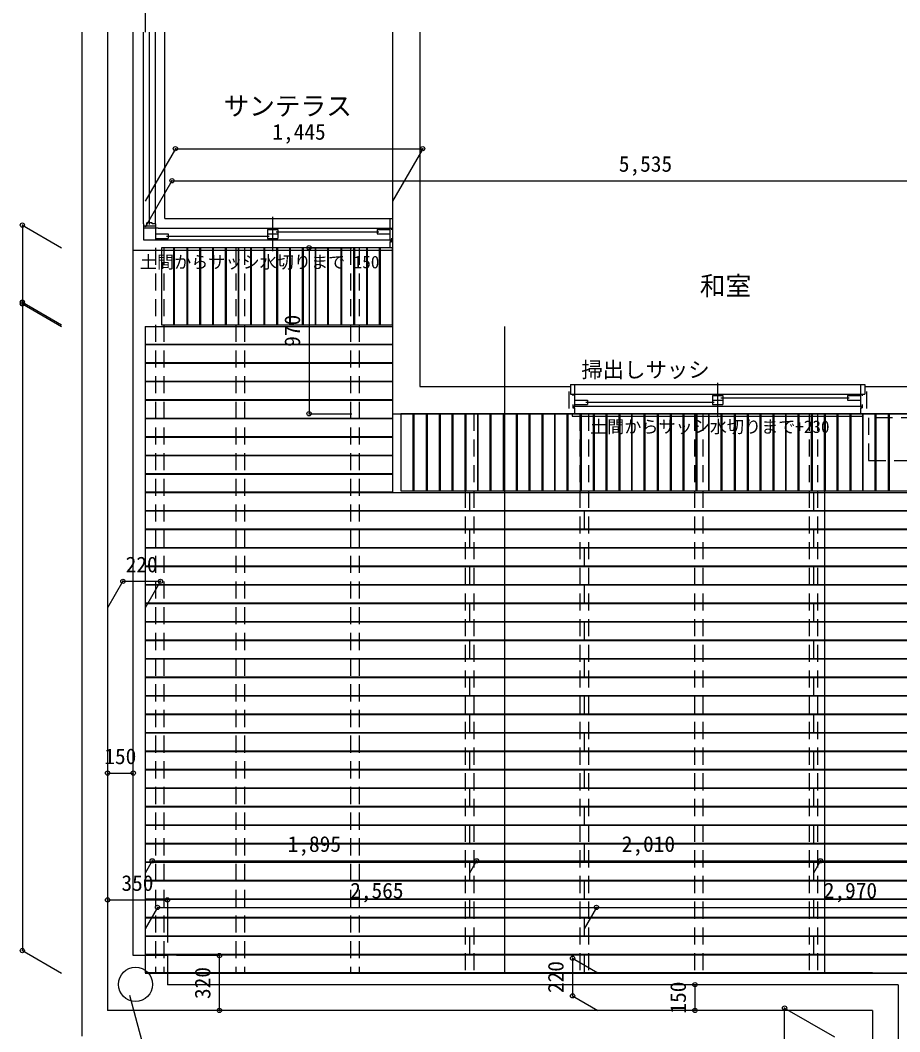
# Model space of a CAD drawing. Units: millimetres at full size, sheet at 1:50. Extents: x -16700 to 14342, y -4580 to 9627.
# Drawn here: x -7915 to -2775, y -1088 to 4821 of the extents above; entities that cross this region are included whole.
import ezdxf
from ezdxf.enums import TextEntityAlignment as Align

# ---------------------------------------------------------------- set-up
doc = ezdxf.new("R2010")
doc.units = ezdxf.units.MM
doc.header["$LTSCALE"] = 50
doc.header["$PDMODE"] = 32
doc.header["$PDSIZE"] = 25
doc.linetypes.add('DASHED2', pattern=[3, 2, -1])
for name, color, linetype in [('0-0_芯', 4, 'DASHED2'), ('0-2_柱', 2, 'Continuous'), ('0-3_躯体２次', 7, 'Continuous'), ('0-4_建具', 3, 'Continuous'), ('0-7_作業', 4, 'DASHED2'), ('0-C_寸法', 7, 'Continuous'), ('0-D_ﾊｯﾁﾝｸﾞ', 3, 'Continuous'), ('0-E_一般', 2, 'Continuous'), ('9-B_文字', 7, 'Continuous')]:
    doc.layers.add(name, color=color, linetype=linetype)
doc.styles.add('ＭＳ ゴシック', font='')
doc.styles.get('ＭＳ ゴシック').set_extended_font_data('MS Gothic')

msp = doc.modelspace()

# ---------------------------------------------------------------- linework, layer by layer
at = {"layer": '0-0_芯'}
msp.add_lwpolyline([(-2956.84, 2248.49), (-2216.84, 2248.49), (-2216.84, 2498.49), (-2956.84, 2498.49)], close=True, dxfattribs=at)
at = {"layer": '0-2_柱'}
for p, q in [((-7554.69, 4750.13), (-7554.69, -1112.92)), ((-7404.69, 4750.13), (-7404.69, -962.92)), ((-2934.69, -962.92), (-7404.69, -962.92)), ((-2934.69, -962.92), (-2934.69, -3562.92))]:
    msp.add_line(p, q, dxfattribs=at)
at = {"layer": '0-3_躯体２次'}
for p, q in [((-5739.69, 4750.13), (-5739.69, 2522.08)), ((-5579.69, 4750.13), (-5579.69, 2682.08)), ((-5579.69, 2682.08), (-4699.69, 2682.08)), ((-2979.69, 2682.08), (-1029.69, 2682.08)), ((-5739.69, 2522.08), (-1189.69, 2522.08))]:
    msp.add_line(p, q, dxfattribs=at)
at = {"layer": '0-4_建具', "color": 4}
for p, q in [((-7254.69, -642.92), (-7254.69, 4750.13)), ((-7194.69, 3632.08), (-7194.69, 4750.13)), ((-7124.69, 3632.08), (-7124.69, 4750.13)), ((-7069.69, 3662.08), (-7069.69, 4750.13)), ((-6439.69, 3672.08), (-6439.69, 3472.08)), ((-7109.69, 3607.08), (-5769.69, 3607.08)), ((-7069.69, 3662.08), (-5754.69, 3662.08)), ((-7109.69, 3537.08), (-5769.69, 3537.08)), ((-5739.69, 3492.08), (-5739.69, 3477.08)), ((-7254.69, 3477.08), (-5739.69, 3477.08)), ((-4674.69, 2692.08), (-3004.69, 2692.08)), ((-3839.69, 2702.08), (-3839.69, 2502.08)), ((-4659.69, 2637.08), (-3019.69, 2637.08)), ((-4676.69, 2567.08), (-4676.69, 2557.08)), ((-4659.69, 2567.08), (-3019.69, 2567.08)), ((-3002.69, 2567.08), (-3002.69, 2557.08)), ((-4689.69, 2522.08), (-4689.69, 2507.08)), ((-4689.69, 2507.08), (-2989.69, 2507.08)), ((-2989.69, 2522.08), (-2989.69, 2507.08)), ((-7054.69, -642.92), (-7254.69, -642.92)), ((-7054.69, -642.92), (-7054.69, -812.92)), ((-2784.69, -812.92), (-7054.69, -812.92)), ((-2784.69, -812.92), (-2784.69, -3212.92))]:
    msp.add_line(p, q, dxfattribs=at)
at = {"layer": '0-4_建具'}
for p, q in [((-7159.69, 3627.08), (-7159.69, 4750.13)), ((-7194.69, 3632.08), (-7194.69, 3537.08)), ((-7124.69, 3617.08), (-7194.69, 3617.08)), ((-7109.69, 3607.08), (-7194.69, 3607.08)), ((-7174.69, 3617.08), (-7174.69, 3637.08)), ((-7144.69, 3637.08), (-7174.69, 3637.08)), ((-7144.69, 3632.08), (-7144.69, 3637.08)), ((-7124.69, 3632.08), (-7144.69, 3632.08)), ((-7124.69, 3632.08), (-7124.69, 3537.08)), ((-5769.69, 3607.08), (-5739.69, 3607.08)), ((-5754.69, 3662.08), (-5754.69, 3537.08)), ((-5754.69, 3662.08), (-5739.69, 3662.08)), ((-5744.69, 3607.08), (-5744.69, 3597.08)), ((-7124.69, 3572.08), (-7049.69, 3572.08)), ((-7124.69, 3545.58), (-7049.69, 3545.58)), ((-7059.69, 3558.78), (-6459.69, 3558.78)), ((-7049.69, 3572.08), (-7049.69, 3545.58)), ((-6469.69, 3598.58), (-6409.69, 3598.58)), ((-6469.69, 3572.08), (-6409.69, 3572.08)), ((-6419.69, 3585.28), (-5819.69, 3585.28)), ((-6409.69, 3598.58), (-6409.69, 3545.58)), ((-5829.69, 3598.58), (-5829.69, 3572.08)), ((-5829.69, 3598.58), (-5754.69, 3598.58)), ((-5829.69, 3572.08), (-5754.69, 3572.08)), ((-5744.69, 3547.08), (-5744.69, 3537.08)), ((-7194.69, 3537.08), (-7109.69, 3537.08)), ((-5769.69, 3537.08), (-5744.69, 3537.08)), ((-4699.69, 2692.08), (-4674.69, 2692.08)), ((-4699.69, 2692.08), (-4699.69, 2637.08)), ((-4674.69, 2692.08), (-4674.69, 2567.08)), ((-3004.69, 2692.08), (-3004.69, 2567.08)), ((-4699.69, 2637.08), (-4659.69, 2637.08)), ((-4684.69, 2637.08), (-4684.69, 2627.08)), ((-4674.69, 2602.08), (-4599.69, 2602.08)), ((-4599.69, 2602.08), (-4599.69, 2575.58)), ((-3869.69, 2628.58), (-3809.69, 2628.58)), ((-3869.69, 2602.08), (-3809.69, 2602.08)), ((-3819.69, 2615.28), (-3069.69, 2615.28)), ((-3809.69, 2628.58), (-3809.69, 2575.58)), ((-3079.69, 2628.58), (-3079.69, 2602.08)), ((-3079.69, 2628.58), (-3004.69, 2628.58)), ((-3079.69, 2602.08), (-3004.69, 2602.08)), ((-3019.69, 2637.08), (-2979.69, 2637.08)), ((-2994.69, 2637.08), (-2994.69, 2627.08)), ((-4684.69, 2577.08), (-4684.69, 2567.08)), ((-4674.69, 2575.58), (-4599.69, 2575.58)), ((-4609.69, 2588.78), (-3859.69, 2588.78)), ((-3019.69, 2567.08), (-2994.69, 2567.08)), ((-2994.69, 2577.08), (-2994.69, 2567.08))]:
    msp.add_line(p, q, dxfattribs=at)
at = {"layer": '0-4_建具', "color": 6}
for p, q in [((-5754.69, 3527.08), (-5754.69, 3492.08)), ((-5754.69, 3527.08), (-5744.69, 3527.08)), ((-5752.69, 3537.08), (-5752.69, 3527.08)), ((-5744.69, 3537.08), (-5744.69, 3527.08))]:
    msp.add_line(p, q, dxfattribs=at)
at = {"layer": '0-4_建具', "color": 7}
for p, q in [((-4709.69, 2652.08), (-4709.69, 2552.08)), ((-2969.69, 2652.08), (-2969.69, 2552.08)), ((-4684.69, 2567.08), (-4659.69, 2567.08)), ((-4684.69, 2567.08), (-4684.69, 2557.08)), ((-4684.69, 2557.08), (-4674.69, 2557.08)), ((-4674.69, 2557.08), (-4674.69, 2522.08)), ((-3004.69, 2557.08), (-3004.69, 2522.08)), ((-3004.69, 2557.08), (-2994.69, 2557.08)), ((-2994.69, 2567.08), (-2994.69, 2557.08))]:
    msp.add_line(p, q, dxfattribs=at)
at = {"layer": '0-4_建具'}
for points in [[(-6469.69, 3598.58), (-6469.69, 3545.58), (-6409.69, 3545.58)], [(-3004.69, 2692.08), (-2979.69, 2692.08), (-2979.69, 2637.08)], [(-3869.69, 2628.58), (-3869.69, 2575.58), (-3809.69, 2575.58)]]:
    msp.add_lwpolyline(points, dxfattribs=at)
at = {"layer": '0-4_建具', "color": 4}
msp.add_circle((-7241.06, -811.34), 100, dxfattribs=at)
at = {"layer": '0-7_作業'}
for p, q in [((-7124.69, 3492.08), (-7124.69, -745.92)), ((-7074.69, 3492.08), (-7074.69, -745.92)), ((-6654.69, 3492.08), (-6654.69, -745.92)), ((-6604.69, 3492.08), (-6604.69, -745.92)), ((-5984.69, 3492.08), (-5984.69, -745.92)), ((-5934.69, 3492.08), (-5934.69, -745.92)), ((-5314.69, 2522.08), (-5314.69, -745.92)), ((-5264.69, 2522.08), (-5264.69, -745.92)), ((-4644.69, 2522.08), (-4644.69, -745.92)), ((-4594.69, 2522.08), (-4594.69, -745.92)), ((-3974.69, 2522.08), (-3974.69, -745.92)), ((-3924.69, 2522.08), (-3924.69, -745.92)), ((-3304.69, 2522.08), (-3304.69, -745.92)), ((-3254.69, 2522.08), (-3254.69, -745.92))]:
    msp.add_line(p, q, dxfattribs=at)
at = {"layer": '0-C_寸法', "color": 4}
for p, q in [((-7184.69, 5002.94), (-7184.69, 4750.13)), ((-7007.84, 4070.36), (-7184.69, 3764.05)), ((-7007.84, 4070.36), (-5562.84, 4070.36)), ((-5562.84, 4070.36), (-5739.69, 3764.05)), ((-7027.97, 3883.27), (-7184.69, 3611.82)), ((-7027.97, 3883.27), (-1492.97, 3883.27)), ((-7902.43, 3624.01), (-7673.93, 3492.08)), ((-7902.43, 3624.01), (-7902.43, 3174.01)), ((-6226.82, 3492.08), (-5976.82, 3492.08)), ((-6226.82, 3492.08), (-6226.82, 2522.08)), ((-7902.43, 3174.01), (-7673.93, 3042.08)), ((-7902.43, 3174.01), (-7902.43, 3164.01)), ((-7902.43, 3164.01), (-7673.93, 3032.08)), ((-7902.43, 3164.01), (-7902.43, -613.99)), ((-5084.69, 3032.08), (-5084.69, -742.92)), ((-6226.82, 2522.08), (-5976.82, 2522.08)), ((-3214.69, 2522.08), (-3214.69, -745.92)), ((-7315.17, 1543.29), (-7404.69, 1388.24)), ((-7315.17, 1543.29), (-7095.17, 1543.29)), ((-7095.17, 1543.29), (-7184.69, 1388.24)), ((-7404.69, 422.95), (-7254.69, 422.95)), ((-7143.18, -89.5), (-7184.69, -161.41)), ((-7143.18, -89.5), (-5248.18, -89.5)), ((-5248.18, -89.5), (-5289.69, -161.41)), ((-5248.18, -89.5), (-3238.18, -89.5)), ((-3238.18, -89.5), (-3279.69, -161.41)), ((-3238.18, -89.5), (-1598.18, -89.5)), ((-7404.69, -317.37), (-7404.69, -567.37)), ((-7404.69, -317.37), (-7054.69, -317.37)), ((-7054.69, -317.37), (-7054.69, -567.37)), ((-7112.8, -361.39), (-7184.69, -485.91)), ((-7112.8, -361.39), (-4547.8, -361.39)), ((-4547.8, -361.39), (-4619.69, -485.91)), ((-4547.8, -361.39), (-1577.8, -361.39)), ((-7902.43, -613.99), (-7673.93, -745.92)), ((-6751.02, -642.92), (-7001.02, -642.92)), ((-6751.02, -962.92), (-6751.02, -642.92)), ((-4687.03, -658.11), (-4540.13, -742.92)), ((-4687.03, -658.11), (-4687.03, -878.11)), ((-3972.06, -812.92), (-3972.06, -962.92)), ((-4687.03, -878.11), (-4540.13, -962.92)), ((-6751.02, -962.92), (-7001.02, -962.92)), ((-3447.72, -949.63), (-3156.23, -1117.92)), ((-3447.72, -1399.63), (-3447.72, -949.63))]:
    msp.add_line(p, q, dxfattribs=at)
at = {"layer": '0-C_寸法'}
for p in [(-7007.84, 4070.36), (-5562.84, 4070.36), (-7027.97, 3883.27), (-7902.43, 3624.01), (-6226.82, 3492.08), (-7902.43, 3174.01), (-7902.43, 3164.01), (-6226.82, 2522.08), (-7315.17, 1543.29), (-7095.17, 1543.29), (-7404.69, 422.95), (-7254.69, 422.95), (-7143.18, -89.5), (-5248.18, -89.5), (-3238.18, -89.5), (-7404.69, -317.37), (-7112.8, -361.39), (-7054.69, -317.37), (-4547.8, -361.39), (-7902.43, -613.99), (-6751.02, -642.92), (-4687.03, -658.11), (-3972.06, -812.92), (-4687.03, -878.11), (-3447.72, -949.63), (-6751.02, -962.92), (-3972.06, -962.92)]:
    msp.add_point(p, dxfattribs=at)
at = {"layer": '0-D_ﾊｯﾁﾝｸﾞ'}
for p, q in [((-7184.69, 3032.08), (-5739.69, 3032.08)), ((-7184.69, 3032.08), (-7184.69, -742.92)), ((-7184.69, 2929.08), (-5739.69, 2929.08)), ((-7184.69, 2926.08), (-5739.69, 2926.08)), ((-7184.69, 2821.08), (-5739.69, 2821.08)), ((-7184.69, 2818.08), (-5739.69, 2818.08)), ((-7184.69, 2713.08), (-5739.69, 2713.08)), ((-7184.69, 2710.08), (-5739.69, 2710.08)), ((-7184.69, 2605.08), (-5739.69, 2605.08)), ((-7184.69, 2602.08), (-5739.69, 2602.08)), ((-7184.69, 2497.08), (-5739.69, 2497.08)), ((-7184.69, 2494.08), (-5739.69, 2494.08)), ((-5739.69, 2522.08), (-5739.69, 2065.08)), ((-7184.69, 2389.08), (-5739.69, 2389.08)), ((-7184.69, 2386.08), (-5739.69, 2386.08)), ((-7184.69, 2281.08), (-5739.69, 2281.08)), ((-7184.69, 2278.08), (-5739.69, 2278.08)), ((-7184.69, 2173.08), (-5739.69, 2173.08)), ((-7184.69, 2170.08), (-5739.69, 2170.08)), ((-7184.69, 2065.08), (-5739.69, 2065.08)), ((-7184.69, 2062.08), (-1649.69, 2062.08)), ((-5289.69, 2062.08), (-5289.69, 1957.08)), ((-3279.69, 2062.08), (-3279.69, 1957.08)), ((-7184.69, 1957.08), (-1649.69, 1957.08)), ((-7184.69, 1954.08), (-1649.69, 1954.08)), ((-4619.69, 1954.08), (-4619.69, 1849.08)), ((-7184.69, 1849.08), (-1649.69, 1849.08)), ((-7184.69, 1846.08), (-1649.69, 1846.08)), ((-5289.69, 1846.08), (-5289.69, 1741.08)), ((-3279.69, 1846.08), (-3279.69, 1741.08)), ((-7184.69, 1741.08), (-1649.69, 1741.08)), ((-7184.69, 1738.08), (-1649.69, 1738.08)), ((-4619.69, 1738.08), (-4619.69, 1633.08)), ((-7184.69, 1633.08), (-1649.69, 1633.08)), ((-7184.69, 1630.08), (-1649.69, 1630.08)), ((-5289.69, 1630.08), (-5289.69, 1525.08)), ((-3279.69, 1630.08), (-3279.69, 1525.08)), ((-7184.69, 1525.08), (-1649.69, 1525.08)), ((-7184.69, 1522.08), (-1649.69, 1522.08)), ((-4619.69, 1522.08), (-4619.69, 1417.08)), ((-7184.69, 1417.08), (-1649.69, 1417.08)), ((-7184.69, 1414.08), (-1649.69, 1414.08)), ((-5289.69, 1414.08), (-5289.69, 1309.08)), ((-3279.69, 1414.08), (-3279.69, 1309.08)), ((-7184.69, 1309.08), (-1649.69, 1309.08)), ((-7184.69, 1306.08), (-1649.69, 1306.08)), ((-4619.69, 1306.08), (-4619.69, 1201.08)), ((-7184.69, 1201.08), (-1649.69, 1201.08)), ((-7184.69, 1198.08), (-1649.69, 1198.08)), ((-5289.69, 1198.08), (-5289.69, 1093.08)), ((-3279.69, 1198.08), (-3279.69, 1093.08)), ((-7184.69, 1093.08), (-1649.69, 1093.08)), ((-7184.69, 1090.08), (-1649.69, 1090.08)), ((-4619.69, 1090.08), (-4619.69, 985.08)), ((-7184.69, 985.08), (-1649.69, 985.08)), ((-7184.69, 982.08), (-1649.69, 982.08)), ((-5289.69, 982.08), (-5289.69, 877.08)), ((-3279.69, 982.08), (-3279.69, 877.08)), ((-7184.69, 877.08), (-1649.69, 877.08)), ((-7184.69, 874.08), (-1649.69, 874.08)), ((-4619.69, 874.08), (-4619.69, 769.08)), ((-7184.69, 769.08), (-1649.69, 769.08)), ((-7184.69, 766.08), (-1649.69, 766.08)), ((-5289.69, 766.08), (-5289.69, 661.08)), ((-3279.69, 766.08), (-3279.69, 661.08)), ((-7184.69, 661.08), (-1649.69, 661.08)), ((-7184.69, 658.08), (-1649.69, 658.08)), ((-4619.69, 658.08), (-4619.69, 553.08)), ((-7184.69, 553.08), (-1649.69, 553.08)), ((-7184.69, 550.08), (-1649.69, 550.08)), ((-5289.69, 550.08), (-5289.69, 445.08)), ((-3279.69, 550.08), (-3279.69, 445.08)), ((-7184.69, 445.08), (-1649.69, 445.08)), ((-7184.69, 442.08), (-1649.69, 442.08)), ((-4619.69, 442.08), (-4619.69, 337.08)), ((-7184.69, 337.08), (-1649.69, 337.08)), ((-7184.69, 334.08), (-1649.69, 334.08)), ((-5289.69, 334.08), (-5289.69, 229.08)), ((-3279.69, 334.08), (-3279.69, 229.08)), ((-7184.69, 229.08), (-1649.69, 229.08)), ((-7184.69, 226.08), (-1649.69, 226.08)), ((-4619.69, 226.08), (-4619.69, 121.08)), ((-7184.69, 121.08), (-1649.69, 121.08)), ((-7184.69, 118.08), (-1649.69, 118.08)), ((-5289.69, 118.08), (-5289.69, 13.08)), ((-3279.69, 118.08), (-3279.69, 13.08)), ((-7184.69, 13.08), (-1649.69, 13.08)), ((-7184.69, 10.08), (-1649.69, 10.08)), ((-4619.69, 10.08), (-4619.69, -94.92)), ((-7184.69, -94.92), (-1649.69, -94.92)), ((-7184.69, -97.92), (-1649.69, -97.92)), ((-5289.69, -97.92), (-5289.69, -202.92)), ((-3279.69, -97.92), (-3279.69, -202.92)), ((-7184.69, -202.92), (-1649.69, -202.92)), ((-7184.69, -205.92), (-1649.69, -205.92)), ((-4619.69, -205.92), (-4619.69, -310.92)), ((-7184.69, -310.92), (-1649.69, -310.92)), ((-7184.69, -313.92), (-1649.69, -313.92)), ((-5289.69, -313.92), (-5289.69, -418.92)), ((-3279.69, -313.92), (-3279.69, -418.92)), ((-7184.69, -418.92), (-1649.69, -418.92)), ((-7184.69, -421.92), (-1649.69, -421.92)), ((-4619.69, -421.92), (-4619.69, -526.92)), ((-7184.69, -526.92), (-1649.69, -526.92)), ((-7184.69, -529.92), (-1649.69, -529.92)), ((-5289.69, -529.92), (-5289.69, -634.92)), ((-3279.69, -529.92), (-3279.69, -634.92)), ((-7184.69, -634.92), (-1649.69, -634.92)), ((-7184.69, -637.92), (-1649.69, -637.92)), ((-4619.69, -637.92), (-4619.69, -742.92)), ((-2934.69, -742.92), (-7184.69, -742.92)), ((-7184.69, -742.92), (-2714.69, -742.92)), ((-7184.69, -745.92), (-2714.69, -745.92))]:
    msp.add_line(p, q, dxfattribs=at)
at = {"layer": '0-E_一般'}
for p, q in [((-7019.69, 3492.08), (-7019.69, 3042.08)), ((-7014.69, 3492.08), (-7014.69, 3042.08)), ((-6939.69, 3042.08), (-6939.69, 3492.08)), ((-6934.69, 3042.08), (-6934.69, 3492.08)), ((-6864.69, 3042.08), (-6864.69, 3492.08)), ((-6859.69, 3042.08), (-6859.69, 3492.08)), ((-6789.69, 3042.08), (-6789.69, 3492.08)), ((-6784.69, 3042.08), (-6784.69, 3492.08)), ((-6714.69, 3042.08), (-6714.69, 3492.08)), ((-6709.69, 3042.08), (-6709.69, 3492.08)), ((-6569.69, 3492.08), (-6569.69, 3042.08)), ((-6564.69, 3492.08), (-6564.69, 3042.08)), ((-6489.69, 3042.08), (-6489.69, 3492.08)), ((-6484.69, 3042.08), (-6484.69, 3492.08)), ((-6414.69, 3042.08), (-6414.69, 3492.08)), ((-6409.69, 3042.08), (-6409.69, 3492.08)), ((-6339.69, 3042.08), (-6339.69, 3492.08)), ((-6334.69, 3042.08), (-6334.69, 3492.08)), ((-6264.69, 3042.08), (-6264.69, 3492.08)), ((-6259.69, 3042.08), (-6259.69, 3492.08)), ((-6119.69, 3492.08), (-6119.69, 3042.08)), ((-6114.69, 3492.08), (-6114.69, 3042.08)), ((-6039.69, 3042.08), (-6039.69, 3492.08)), ((-6034.69, 3042.08), (-6034.69, 3492.08)), ((-5964.69, 3042.08), (-5964.69, 3492.08)), ((-5959.69, 3042.08), (-5959.69, 3492.08)), ((-5889.69, 3042.08), (-5889.69, 3492.08)), ((-5884.69, 3042.08), (-5884.69, 3492.08)), ((-5814.69, 3042.08), (-5814.69, 3492.08)), ((-5809.69, 3042.08), (-5809.69, 3492.08)), ((-5619.69, 2522.08), (-5619.69, 2072.08)), ((-5614.69, 2522.08), (-5614.69, 2072.08)), ((-5539.69, 2072.08), (-5539.69, 2522.08)), ((-5534.69, 2072.08), (-5534.69, 2522.08)), ((-5464.69, 2072.08), (-5464.69, 2522.08)), ((-5459.69, 2072.08), (-5459.69, 2522.08)), ((-5389.69, 2072.08), (-5389.69, 2522.08)), ((-5384.69, 2072.08), (-5384.69, 2522.08)), ((-5314.69, 2072.08), (-5314.69, 2522.08)), ((-5309.69, 2072.08), (-5309.69, 2522.08)), ((-5169.69, 2522.08), (-5169.69, 2072.08)), ((-5164.69, 2522.08), (-5164.69, 2072.08)), ((-5089.69, 2072.08), (-5089.69, 2522.08)), ((-5084.69, 2072.08), (-5084.69, 2522.08)), ((-5014.69, 2072.08), (-5014.69, 2522.08)), ((-5009.69, 2072.08), (-5009.69, 2522.08)), ((-4939.69, 2072.08), (-4939.69, 2522.08)), ((-4934.69, 2072.08), (-4934.69, 2522.08)), ((-4864.69, 2072.08), (-4864.69, 2522.08)), ((-4859.69, 2072.08), (-4859.69, 2522.08)), ((-4719.69, 2522.08), (-4719.69, 2072.08)), ((-4714.69, 2522.08), (-4714.69, 2072.08)), ((-4639.69, 2072.08), (-4639.69, 2522.08)), ((-4634.69, 2072.08), (-4634.69, 2522.08)), ((-4564.69, 2072.08), (-4564.69, 2522.08)), ((-4559.69, 2072.08), (-4559.69, 2522.08)), ((-4489.69, 2072.08), (-4489.69, 2522.08)), ((-4484.69, 2072.08), (-4484.69, 2522.08)), ((-4414.69, 2072.08), (-4414.69, 2522.08)), ((-4409.69, 2072.08), (-4409.69, 2522.08)), ((-4269.69, 2522.08), (-4269.69, 2072.08)), ((-4264.69, 2522.08), (-4264.69, 2072.08)), ((-4189.69, 2072.08), (-4189.69, 2522.08)), ((-4184.69, 2072.08), (-4184.69, 2522.08)), ((-4114.69, 2072.08), (-4114.69, 2522.08)), ((-4109.69, 2072.08), (-4109.69, 2522.08)), ((-4039.69, 2072.08), (-4039.69, 2522.08)), ((-4034.69, 2072.08), (-4034.69, 2522.08)), ((-3964.69, 2072.08), (-3964.69, 2522.08)), ((-3959.69, 2072.08), (-3959.69, 2522.08)), ((-3819.69, 2522.08), (-3819.69, 2072.08)), ((-3814.69, 2522.08), (-3814.69, 2072.08)), ((-3739.69, 2072.08), (-3739.69, 2522.08)), ((-3734.69, 2072.08), (-3734.69, 2522.08)), ((-3664.69, 2072.08), (-3664.69, 2522.08)), ((-3659.69, 2072.08), (-3659.69, 2522.08)), ((-3589.69, 2072.08), (-3589.69, 2522.08)), ((-3584.69, 2072.08), (-3584.69, 2522.08)), ((-3514.69, 2072.08), (-3514.69, 2522.08)), ((-3509.69, 2072.08), (-3509.69, 2522.08)), ((-3369.69, 2522.08), (-3369.69, 2072.08)), ((-3364.69, 2522.08), (-3364.69, 2072.08)), ((-3289.69, 2072.08), (-3289.69, 2522.08)), ((-3284.69, 2072.08), (-3284.69, 2522.08)), ((-3214.69, 2072.08), (-3214.69, 2522.08)), ((-3209.69, 2072.08), (-3209.69, 2522.08)), ((-3139.69, 2072.08), (-3139.69, 2522.08)), ((-3134.69, 2072.08), (-3134.69, 2522.08)), ((-3064.69, 2072.08), (-3064.69, 2522.08)), ((-3059.69, 2072.08), (-3059.69, 2522.08)), ((-2919.69, 2522.08), (-2919.69, 2072.08)), ((-2914.69, 2522.08), (-2914.69, 2072.08)), ((-2839.69, 2072.08), (-2839.69, 2522.08)), ((-2834.69, 2072.08), (-2834.69, 2522.08))]:
    msp.add_line(p, q, dxfattribs=at)
for points in [[(-7089.69, 3042.08), (-6639.69, 3042.08), (-6639.69, 3492.08), (-7089.69, 3492.08)], [(-6639.69, 3042.08), (-6189.69, 3042.08), (-6189.69, 3492.08), (-6639.69, 3492.08)], [(-6189.69, 3042.08), (-5739.69, 3042.08), (-5739.69, 3492.08), (-6189.69, 3492.08)], [(-5689.69, 2072.08), (-5239.69, 2072.08), (-5239.69, 2522.08), (-5689.69, 2522.08)], [(-5239.69, 2072.08), (-4789.69, 2072.08), (-4789.69, 2522.08), (-5239.69, 2522.08)], [(-4789.69, 2072.08), (-4339.69, 2072.08), (-4339.69, 2522.08), (-4789.69, 2522.08)], [(-4339.69, 2072.08), (-3889.69, 2072.08), (-3889.69, 2522.08), (-4339.69, 2522.08)], [(-3889.69, 2072.08), (-3439.69, 2072.08), (-3439.69, 2522.08), (-3889.69, 2522.08)], [(-3439.69, 2072.08), (-2989.69, 2072.08), (-2989.69, 2522.08), (-3439.69, 2522.08)], [(-2989.69, 2072.08), (-2539.69, 2072.08), (-2539.69, 2522.08), (-2989.69, 2522.08)]]:
    msp.add_lwpolyline(points, close=True, dxfattribs=at)
at = {"layer": '9-B_文字'}
msp.add_lwpolyline([(-7275.76, -873.47), (-7003.64, -1889.03), (-6751.18, -1889.03)], dxfattribs=at)

# ---------------------------------------------------------------- texts
at = {"layer": '0-C_寸法', "style": 'ＭＳ ゴシック'}
for s, p in [('1,445', (-6441.59, 4095.36)), ('5,535', (-4416.72, 3908.27)), ('220', (-7298.92, 1568.29)), ('150', (-7423.44, 447.95)), ('1,895', (-6351.93, -64.5)), ('2,010', (-4399.43, -64.5)), ('350', (-7323.44, -292.37)), ('2,565', (-5986.55, -336.39)), ('2,970', (-3219.05, -336.39))]:
    msp.add_text(s, height=91.64, dxfattribs=at).set_placement(p, align=Align.BOTTOM_LEFT)
for s, p in [('970', (-6251.82, 2913.33)), ('220', (-4712.03, -861.86)), ('320', (-6776.02, -896.67)), ('150', (-3997.06, -981.67))]:
    msp.add_text(s, height=91.64, rotation=90, dxfattribs=at).set_placement(p, align=Align.BOTTOM_LEFT)
at = {"layer": '9-B_文字', "color": 3, "style": 'ＭＳ ゴシック'}
for s, p in [('サンテラス', (-6726.81, 4231.67)), ('和室', (-3942.82, 3181.57))]:
    msp.add_text(s, height=110, dxfattribs=at).set_placement(p, align=Align.BOTTOM_LEFT)
at = {"layer": '9-B_文字', "color": 4, "style": 'ＭＳ ゴシック'}
for s, p in [('土間からサッシ水切りまで 150', (-7215.59, 3349.53)), ('土間からサッシ水切りまで+230', (-4584.85, 2387.9))]:
    msp.add_text(s, height=73.31, dxfattribs=at).set_placement(p, align=Align.BOTTOM_LEFT)
at = {"layer": '9-B_文字', "style": 'ＭＳ ゴシック'}
msp.add_text('掃出しサッシ', height=91.64, dxfattribs=at).set_placement((-4635.86, 2706.12), align=Align.BOTTOM_LEFT)

doc.saveas('drawing.dxf')
